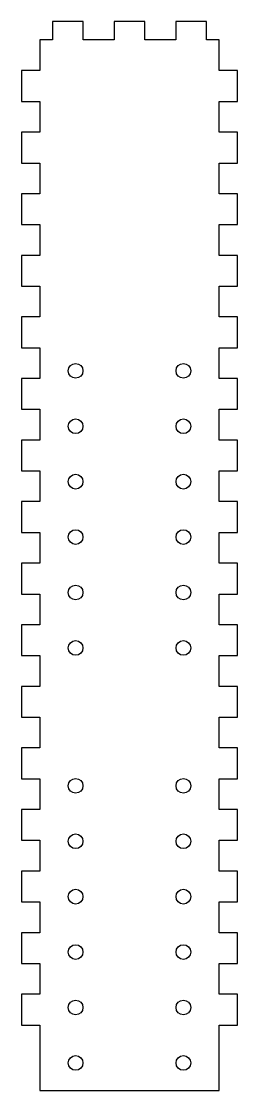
# Model space of a CAD drawing. Header units: millimetres. Extents: x -35 to 35, y -341 to 6.
import ezdxf

# ---------------------------------------------------------------- set-up
doc = ezdxf.new("R2010")
doc.units = ezdxf.units.MM

msp = doc.modelspace()

# ---------------------------------------------------------------- linework, layer by layer
msp.add_lwpolyline([(15, 6), (15, 0), (5, 0), (5, 6), (-5, 6), (-5, 0), (-15, 0), (-15, 6), (-25, 6), (-25, 0), (-29.075, 0), (-29.075, -10), (-35.075, -10), (-35.075, -20), (-29.075, -20), (-29.075, -30), (-35.075, -30), (-35.075, -40), (-29.075, -40), (-29.075, -50), (-35.075, -50), (-35.075, -60), (-29.075, -60), (-29.075, -70), (-35.075, -70), (-35.075, -80), (-29.075, -80), (-29.075, -90), (-35.075, -90), (-35.075, -100), (-29.075, -100), (-29.075, -110), (-35.075, -110), (-35.075, -120), (-29.075, -120), (-29.075, -130), (-35.075, -130), (-35.075, -140), (-29.075, -140), (-29.075, -150), (-35.075, -150), (-35.075, -160), (-29.075, -160), (-29.075, -170), (-35.075, -170), (-35.075, -180), (-29.075, -180), (-29.075, -190), (-35.075, -190), (-35.075, -200), (-29.075, -200), (-29.075, -210), (-35.075, -210), (-35.075, -220), (-29.075, -220), (-29.075, -230), (-35.075, -230), (-35.075, -240), (-29.075, -240), (-29.075, -250), (-35.075, -250), (-35.075, -260), (-29.075, -260), (-29.075, -270), (-35.075, -270), (-35.075, -280), (-29.075, -280), (-29.075, -290), (-35.075, -290), (-35.075, -300), (-29.075, -300), (-29.075, -310), (-35.075, -310), (-35.075, -320), (-29.075, -320), (-29.075, -341.3), (29.075, -341.3), (29.075, -320), (35.075, -320), (35.075, -310), (29.075, -310), (29.075, -300), (35.075, -300), (35.075, -290), (29.075, -290), (29.075, -280), (35.075, -280), (35.075, -270), (29.075, -270), (29.075, -260), (35.075, -260), (35.075, -250), (29.075, -250), (29.075, -240), (35.075, -240), (35.075, -230), (29.075, -230), (29.075, -220), (35.075, -220), (35.075, -210), (29.075, -210), (29.075, -200), (35.075, -200), (35.075, -190), (29.075, -190), (29.075, -180), (35.075, -180), (35.075, -170), (29.075, -170), (29.075, -160), (35.075, -160), (35.075, -150), (29.075, -150), (29.075, -140), (35.075, -140), (35.075, -130), (29.075, -130), (29.075, -120), (35.075, -120), (35.075, -110), (29.075, -110), (29.075, -100), (35.075, -100), (35.075, -90), (29.075, -90), (29.075, -80), (35.075, -80), (35.075, -70), (29.075, -70), (29.075, -60), (35.075, -60), (35.075, -50), (29.075, -50), (29.075, -40), (35.075, -40), (35.075, -30), (29.075, -30), (29.075, -20), (35.075, -20), (35.075, -10), (29.075, -10), (29.075, 0), (25, 0), (25, 6)], close=True)
for centre in [(-17.5, -107.5), (17.5, -107.5), (-17.5, -125.5), (17.5, -125.5), (-17.5, -143.5), (17.5, -143.5), (-17.5, -161.5), (17.5, -161.5), (-17.5, -179.5), (17.5, -179.5), (-17.5, -197.5), (17.5, -197.5), (-17.5, -242.3), (17.5, -242.3), (-17.5, -260.3), (17.5, -260.3), (-17.5, -278.3), (17.5, -278.3), (-17.5, -296.3), (17.5, -296.3), (-17.5, -314.3), (17.5, -314.3), (-17.5, -332.3), (17.5, -332.3)]:
    msp.add_circle(centre, 2.4)

doc.saveas('drawing.dxf')
